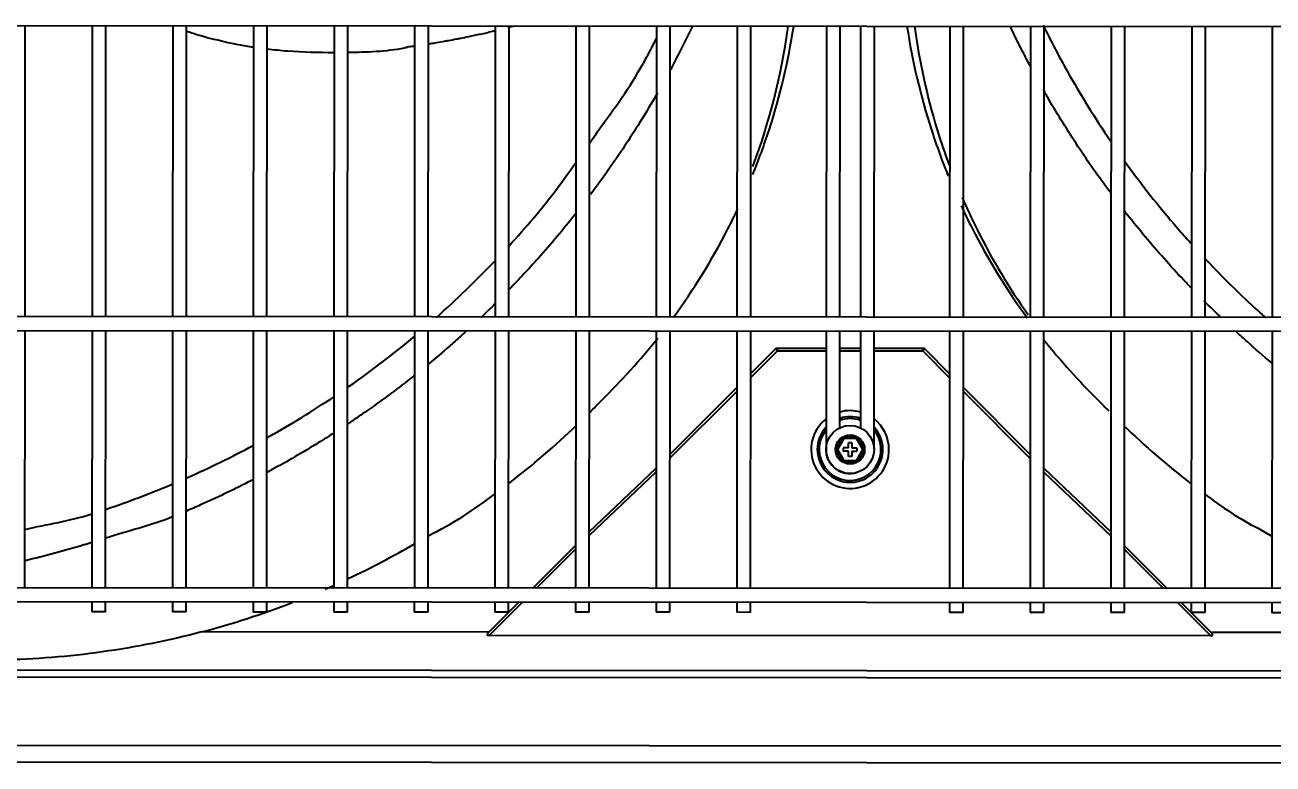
# Model space of a CAD drawing. Extents: x 58467 to 79089, y -33726 to -17391.
# Drawn here: x 72313.21 to 72349.58, y -20848.4 to -20826.86 of the extents above; entities that cross this region are included whole.
import ezdxf

# ---------------------------------------------------------------- set-up
doc = ezdxf.new("R2010")
doc.units = 0
doc.header["$LTSCALE"] = 100
doc.layers.add('+ENTE-ST-DOSEME USTU KONDDRENAJ', color=110, linetype='DOSEMEUSTUKONDENSDRENAJ_LINE', lineweight=40)
doc.linetypes.add('DOSEMEUSTUKONDENSDRENAJ_LINE', pattern='A,300,-40,["CD",Standard,S=15,R=0,X=-35,Y=-7.5],0', length=340)

# ---------------------------------------------------------------- blocks, each defined once
blk = doc.blocks.new('TV KLİMA SANTRALİ')
at = {"color": 3}
for p, q in [((54065.956, -33527.94, -2.269), (54184.319, -33528.012, -2.269)), ((54101.019, -33536.439, -2.269), (54101.024, -33527.961, -2.269)), ((54102.974, -33527.962, -2.269), (54102.969, -33536.441, -2.269)), ((54103.369, -33536.441, -2.269), (54103.374, -33527.962, -2.269)), ((54105.324, -33527.963, -2.269), (54105.318, -33536.442, -2.269)), ((54105.718, -33536.442, -2.269), (54105.724, -33527.964, -2.269)), ((54107.673, -33527.965, -2.269), (54107.668, -33536.443, -2.269)), ((54108.068, -33536.444, -2.269), (54108.073, -33527.965, -2.269)), ((54110.023, -33527.966, -2.269), (54110.018, -33536.445, -2.269)), ((54110.418, -33536.445, -2.269), (54110.423, -33527.967, -2.269)), ((54112.372, -33527.968, -2.269), (54112.367, -33536.446, -2.269)), ((54112.767, -33536.447, -2.269), (54112.772, -33527.968, -2.269)), ((54114.722, -33527.969, -2.269), (54114.717, -33536.448, -2.269)), ((54115.117, -33536.448, -2.269), (54115.122, -33527.969, -2.269)), ((54117.072, -33527.971, -2.269), (54117.067, -33536.449, -2.269)), ((54117.467, -33536.449, -2.269), (54117.472, -33527.971, -2.269)), ((54119.421, -33527.972, -2.269), (54119.416, -33536.451, -2.269)), ((54119.816, -33536.451, -2.269), (54119.821, -33527.972, -2.269)), ((54121.771, -33527.973, -2.269), (54121.766, -33536.452, -2.269)), ((54122.166, -33536.452, -2.269), (54122.171, -33527.974, -2.269)), ((54124.371, -33527.976, -2.269), (54124.366, -33536.454, -2.269)), ((54124.766, -33536.454, -2.269), (54124.771, -33527.976, -2.269)), ((54125.371, -33527.976, -2.269), (54125.365, -33536.454, -2.269)), ((54125.765, -33536.454, -2.269), (54125.77, -33527.976, -2.269)), ((54127.97, -33527.977, -2.269), (54127.965, -33536.456, -2.269)), ((54128.365, -33536.456, -2.269), (54128.37, -33527.977, -2.269)), ((54130.32, -33527.979, -2.269), (54130.315, -33536.457, -2.269)), ((54130.714, -33536.457, -2.269), (54130.72, -33527.979, -2.269)), ((54132.669, -33527.98, -2.269), (54132.664, -33536.459, -2.269)), ((54133.064, -33536.459, -2.269), (54133.069, -33527.98, -2.269)), ((54135.019, -33527.982, -2.269), (54135.014, -33536.46, -2.269)), ((54135.414, -33536.46, -2.269), (54135.419, -33527.982, -2.269)), ((54137.369, -33527.983, -2.269), (54137.363, -33536.462, -2.269)), ((54184.314, -33536.491, -2.269), (54065.951, -33536.419, -2.269)), ((54065.951, -33536.819, -2.269), (54184.314, -33536.891, -2.269)), ((54101.014, -33544.344, -2.269), (54101.019, -33536.839, -2.269)), ((54102.969, -33536.841, -2.269), (54102.964, -33544.346, -2.269)), ((54103.364, -33544.346, -2.269), (54103.368, -33536.841, -2.269)), ((54105.318, -33536.842, -2.269), (54105.314, -33544.347, -2.269)), ((54105.714, -33544.347, -2.269), (54105.718, -33536.842, -2.269)), ((54107.668, -33536.843, -2.269), (54107.663, -33544.348, -2.269)), ((54108.063, -33544.349, -2.269), (54108.068, -33536.844, -2.269)), ((54110.017, -33536.845, -2.269), (54110.013, -33544.35, -2.269)), ((54110.413, -33544.35, -2.269), (54110.417, -33536.845, -2.269)), ((54112.367, -33536.846, -2.269), (54112.363, -33544.351, -2.269)), ((54112.762, -33544.352, -2.269), (54112.767, -33536.847, -2.269)), ((54114.717, -33536.848, -2.269), (54114.712, -33544.353, -2.269)), ((54115.112, -33544.353, -2.269), (54115.117, -33536.848, -2.269)), ((54117.066, -33536.849, -2.269), (54117.062, -33544.354, -2.269)), ((54117.462, -33544.354, -2.269), (54117.466, -33536.849, -2.269)), ((54119.416, -33536.851, -2.269), (54119.411, -33544.356, -2.269)), ((54119.811, -33544.356, -2.269), (54119.816, -33536.851, -2.269)), ((54121.766, -33536.852, -2.269), (54121.761, -33544.357, -2.269)), ((54122.161, -33544.357, -2.269), (54122.166, -33536.852, -2.269)), ((54124.366, -33536.854, -2.269), (54124.364, -33539.127, -2.269)), ((54124.764, -33539.128, -2.269), (54124.766, -33536.854, -2.269)), ((54125.365, -33536.854, -2.269), (54125.364, -33537.989, -2.269)), ((54125.764, -33537.989, -2.269), (54125.765, -33536.855, -2.269)), ((54127.965, -33536.856, -2.269), (54127.96, -33544.361, -2.269)), ((54128.36, -33544.361, -2.269), (54128.365, -33536.856, -2.269)), ((54130.314, -33536.857, -2.269), (54130.31, -33544.362, -2.269)), ((54130.71, -33544.362, -2.269), (54130.714, -33536.857, -2.269)), ((54132.664, -33536.859, -2.269), (54132.659, -33544.364, -2.269)), ((54133.059, -33544.364, -2.269), (54133.064, -33536.859, -2.269)), ((54135.014, -33536.86, -2.269), (54135.009, -33544.365, -2.269)), ((54135.409, -33544.365, -2.269), (54135.413, -33536.86, -2.269)), ((54137.363, -33536.862, -2.269), (54137.359, -33544.367, -2.269)), ((54122.948, -33537.356, -2.269), (54124.365, -33537.357, -2.269)), ((54122.948, -33537.436, -2.269), (54122.948, -33537.356, -2.269)), ((54124.765, -33537.357, -2.269), (54125.365, -33537.358, -2.269)), ((54125.765, -33537.358, -2.269), (54127.182, -33537.359, -2.269)), ((54122.165, -33538.106, -2.269), (54122.892, -33537.379, -2.269)), ((54122.165, -33538.219, -2.269), (54122.948, -33537.436, -2.269)), ((54122.948, -33537.436, -2.269), (54122.892, -33537.379, -2.269)), ((54122.948, -33537.436, -2.269), (54124.365, -33537.437, -2.269)), ((54124.765, -33537.437, -2.269), (54125.365, -33537.438, -2.269)), ((54125.765, -33537.438, -2.269), (54127.182, -33537.439, -2.269)), ((54127.182, -33537.439, -2.269), (54127.182, -33537.359, -2.269)), ((54127.238, -33537.382, -2.269), (54127.182, -33537.439, -2.269)), ((54127.182, -33537.439, -2.269), (54127.964, -33538.222, -2.269)), ((54127.238, -33537.382, -2.269), (54127.964, -33538.108, -2.269)), ((54125.364, -33537.989, -2.269), (54125.364, -33538.272, -2.269)), ((54125.764, -33538.272, -2.269), (54125.764, -33537.989, -2.269)), ((54124.365, -33538.271, -2.269), (54124.365, -33538.637, -2.269)), ((54124.765, -33538.637, -2.269), (54124.765, -33538.271, -2.269)), ((54125.364, -33538.272, -2.269), (54125.364, -33538.637, -2.269)), ((54125.764, -33538.638, -2.269), (54125.764, -33538.272, -2.269)), ((54125.764, -33538.272, -2.269), (54125.764, -33538.272, -2.269)), ((54119.814, -33540.454, -2.269), (54121.765, -33538.505, -2.269)), ((54119.814, -33540.567, -2.269), (54121.765, -33538.618, -2.269)), ((54125.364, -33538.637, -2.269), (54125.364, -33538.92, -2.269)), ((54125.764, -33538.638, -2.269), (54125.764, -33538.638, -2.269)), ((54125.764, -33538.92, -2.269), (54125.764, -33538.638, -2.269)), ((54128.364, -33538.509, -2.269), (54130.312, -33540.46, -2.269)), ((54128.364, -33538.622, -2.269), (54130.312, -33540.573, -2.269)), ((54124.364, -33538.919, -2.269), (54124.364, -33540.298, -2.269)), ((54124.764, -33539.68, -2.269), (54124.764, -33538.92, -2.269)), ((54125.364, -33538.92, -2.269), (54125.363, -33539.68, -2.269)), ((54125.763, -33540.295, -2.269), (54125.764, -33538.92, -2.269)), ((54124.638, -33540.312, -2.269), (54124.851, -33539.945, -2.269)), ((54124.88, -33539.995, -2.269), (54124.696, -33540.312, -2.269)), ((54124.851, -33539.945, -2.269), (54125.276, -33539.945, -2.269)), ((54124.88, -33539.995, -2.269), (54124.851, -33539.945, -2.269)), ((54124.863, -33540.263, -2.269), (54124.863, -33540.363, -2.269)), ((54125.013, -33540.263, -2.269), (54124.863, -33540.263, -2.269)), ((54125.247, -33539.995, -2.269), (54124.88, -33539.995, -2.269)), ((54125.113, -33540.113, -2.269), (54125.013, -33540.113, -2.269)), ((54125.013, -33540.263, -2.269), (54125.013, -33540.113, -2.269)), ((54125.113, -33540.113, -2.269), (54125.113, -33540.263, -2.269)), ((54125.113, -33540.263, -2.269), (54125.263, -33540.263, -2.269)), ((54125.276, -33539.945, -2.269), (54125.247, -33539.995, -2.269)), ((54125.431, -33540.313, -2.269), (54125.247, -33539.995, -2.269)), ((54125.263, -33540.263, -2.269), (54125.263, -33540.363, -2.269)), ((54125.276, -33539.945, -2.269), (54125.488, -33540.313, -2.269)), ((54124.851, -33540.681, -2.269), (54124.638, -33540.312, -2.269)), ((54124.696, -33540.312, -2.269), (54124.638, -33540.312, -2.269)), ((54124.696, -33540.312, -2.269), (54124.88, -33540.631, -2.269)), ((54124.88, -33540.631, -2.269), (54124.851, -33540.681, -2.269)), ((54125.013, -33540.363, -2.269), (54124.863, -33540.363, -2.269)), ((54124.88, -33540.631, -2.269), (54125.247, -33540.631, -2.269)), ((54125.013, -33540.513, -2.269), (54125.013, -33540.363, -2.269)), ((54125.113, -33540.513, -2.269), (54125.013, -33540.513, -2.269)), ((54125.113, -33540.363, -2.269), (54125.113, -33540.513, -2.269)), ((54125.113, -33540.363, -2.269), (54125.263, -33540.363, -2.269)), ((54125.247, -33540.631, -2.269), (54125.431, -33540.313, -2.269)), ((54125.276, -33540.681, -2.269), (54125.247, -33540.631, -2.269)), ((54125.488, -33540.313, -2.269), (54125.276, -33540.681, -2.269)), ((54125.488, -33540.313, -2.269), (54125.431, -33540.313, -2.269)), ((54117.463, -33542.708, -2.269), (54119.414, -33540.853, -2.269)), ((54117.463, -33542.821, -2.269), (54119.413, -33540.967, -2.269)), ((54125.276, -33540.681, -2.269), (54124.851, -33540.681, -2.269)), ((54130.712, -33540.86, -2.269), (54132.66, -33542.716, -2.269)), ((54130.712, -33540.973, -2.269), (54132.66, -33542.83, -2.269)), ((54115.815, -33544.354, -2.269), (54117.063, -33543.108, -2.269)), ((54133.06, -33543.117, -2.269), (54134.307, -33544.365, -2.269)), ((54115.928, -33544.354, -2.269), (54117.063, -33543.221, -2.269)), ((54133.06, -33543.23, -2.269), (54134.194, -33544.365, -2.269)), ((54177.81, -33544.391, -2.269), (54072.355, -33544.327, -2.269)), ((54072.355, -33544.727, -2.269), (54177.81, -33544.791, -2.269)), ((54102.964, -33544.746, -2.269), (54102.964, -33545.046, -2.269)), ((54103.364, -33545.046, -2.269), (54103.364, -33544.746, -2.269)), ((54105.313, -33544.747, -2.269), (54105.313, -33545.047, -2.269)), ((54105.713, -33545.047, -2.269), (54105.713, -33544.747, -2.269)), ((54107.663, -33544.748, -2.269), (54107.663, -33545.049, -2.269)), ((54108.063, -33545.049, -2.269), (54108.063, -33544.749, -2.269)), ((54110.013, -33544.75, -2.269), (54110.012, -33545.05, -2.269)), ((54110.412, -33545.05, -2.269), (54110.413, -33544.75, -2.269)), ((54112.362, -33544.751, -2.269), (54112.362, -33545.052, -2.269)), ((54112.762, -33545.052, -2.269), (54112.762, -33544.752, -2.269)), ((54114.514, -33545.653, -2.269), (54115.415, -33544.753, -2.269)), ((54114.547, -33545.733, -2.269), (54115.528, -33544.753, -2.269)), ((54114.712, -33544.753, -2.269), (54114.712, -33545.053, -2.269)), ((54115.112, -33545.053, -2.269), (54115.112, -33544.753, -2.269)), ((54117.062, -33544.754, -2.269), (54117.061, -33545.054, -2.269)), ((54117.461, -33545.055, -2.269), (54117.461, -33544.754, -2.269)), ((54119.411, -33544.756, -2.269), (54119.411, -33545.056, -2.269)), ((54119.811, -33545.056, -2.269), (54119.811, -33544.756, -2.269)), ((54121.761, -33544.757, -2.269), (54121.761, -33545.057, -2.269)), ((54122.161, -33545.058, -2.269), (54122.161, -33544.757, -2.269)), ((54127.96, -33544.761, -2.269), (54127.96, -33545.061, -2.269)), ((54128.36, -33545.061, -2.269), (54128.36, -33544.761, -2.269)), ((54130.309, -33544.762, -2.269), (54130.309, -33545.062, -2.269)), ((54130.709, -33545.063, -2.269), (54130.709, -33544.762, -2.269)), ((54132.659, -33544.764, -2.269), (54132.659, -33545.064, -2.269)), ((54133.059, -33545.064, -2.269), (54133.059, -33544.764, -2.269)), ((54134.593, -33544.765, -2.269), (54135.573, -33545.746, -2.269)), ((54134.706, -33544.765, -2.269), (54135.606, -33545.666, -2.269)), ((54135.009, -33544.765, -2.269), (54135.009, -33545.065, -2.269)), ((54135.408, -33545.066, -2.269), (54135.409, -33544.765, -2.269)), ((54137.358, -33544.767, -2.269), (54137.358, -33545.067, -2.269)), ((54103.364, -33545.046, -2.269), (54102.964, -33545.046, -2.269)), ((54105.713, -33545.047, -2.269), (54105.313, -33545.047, -2.269)), ((54108.063, -33545.049, -2.269), (54107.663, -33545.049, -2.269)), ((54110.412, -33545.05, -2.269), (54110.012, -33545.05, -2.269)), ((54112.762, -33545.052, -2.269), (54112.362, -33545.052, -2.269)), ((54115.112, -33545.053, -2.269), (54114.712, -33545.053, -2.269)), ((54117.461, -33545.055, -2.269), (54117.061, -33545.054, -2.269)), ((54119.811, -33545.056, -2.269), (54119.411, -33545.056, -2.269)), ((54122.161, -33545.058, -2.269), (54121.761, -33545.057, -2.269)), ((54128.36, -33545.061, -2.269), (54127.96, -33545.061, -2.269)), ((54130.709, -33545.063, -2.269), (54130.309, -33545.062, -2.269)), ((54133.059, -33545.064, -2.269), (54132.659, -33545.064, -2.269)), ((54135.408, -33545.066, -2.269), (54135.009, -33545.065, -2.269)), ((54137.758, -33545.067, -2.269), (54137.358, -33545.067, -2.269)), ((54114.534, -33545.633, -2.269), (54106.164, -33545.628, -2.269)), ((54143.956, -33545.651, -2.269), (54135.586, -33545.646, -2.269)), ((54135.573, -33545.746, -2.269), (54114.547, -33545.733, -2.269)), ((54072.633, -33546.719, -2.269), (54177.486, -33546.783, -2.269)), ((54177.638, -33546.995, -2.269), (54072.48, -33546.931, -2.269)), ((54067.079, -33548.907, -2.269), (54183.128, -33548.978, -2.269)), ((54183.128, -33549.478, -2.269), (54067.079, -33549.407, -2.269))]:
    blk.add_line(p, q, dxfattribs=at)
for radius in [0.7, 0.425, 0.425]:
    blk.add_circle((54125.063, -33540.313, -2.269), radius, dxfattribs=at)
at = {"color": 3, "extrusion": (0, 0, -1)}
blk.add_arc((-54122.948, -33537.436, 2.269), 0.08, 45.0349, 90.0349, dxfattribs=at)
at = {"color": 3}
for centre, radius, start, end in [((54127.182, -33537.439, -2.269), 0.08, 44.9651, 89.9651), ((54125.063, -33540.313, -2.269), 1.133, 128.1082, 359.9651), ((54125.063, -33540.313, -2.269), 1.133, 74.6258, 105.3045), ((54125.063, -33540.313, -2.269), 0.956, 71.7007, 108.2294), ((54125.063, -33540.313, -2.269), 0.9, 70.5083, 109.422), ((54125.063, -33540.313, -2.269), 1.133, 359.9651, 51.8277), ((54125.063, -33540.313, -2.269), 0.956, 136.9846, 179.9651), ((54125.063, -33540.313, -2.269), 0.956, 179.9651, 42.9456), ((54125.063, -33540.313, -2.269), 0.9, 141.0063, 179.9651), ((54125.063, -33540.313, -2.269), 0.9, 179.9651, 38.9295)]:
    blk.add_arc(centre, radius, start, end, dxfattribs=at)
for centre, major_axis, start_param, end_param in [((54114.627, -33545.653, -2.269), (-0.137, -0.056), -0.785398, 0.785398), ((54135.493, -33545.665, -2.269), (-0.137, 0.057), 2.356194, 3.926991)]:
    blk.add_ellipse(centre, major_axis=major_axis, ratio=0.414214, start_param=start_param, end_param=end_param, dxfattribs=at)
for points, knots in [([(54107.671, -33528.592, -2.269), (54107.528, -33528.57, -2.269), (54106.975, -33528.475, -2.269), (54106.323, -33528.32, -2.269), (54105.822, -33528.163, -2.269), (54105.72, -33528.129, -2.269)], [0, 0, 0, 0, 0.217085, 0.84018, 1, 1, 1, 1]), ([(54114.725, -33528.112, -2.269), (54114.694, -33528.119, -2.269), (54114.604, -33528.141, -2.269), (54114.457, -33528.175, -2.269), (54114.284, -33528.214, -2.269), (54114.111, -33528.251, -2.269), (54113.919, -33528.292, -2.269), (54113.746, -33528.327, -2.269), (54113.552, -33528.365, -2.269), (54113.397, -33528.394, -2.269), (54113.203, -33528.429, -2.269), (54113.027, -33528.459, -2.269), (54112.87, -33528.485, -2.269), (54112.791, -33528.497, -2.269), (54112.772, -33528.5, -2.269)], [0, 0, 0, 0, 0.04892, 0.138223, 0.227526, 0.316829, 0.406131, 0.525202, 0.584737, 0.703807, 0.763342, 0.882413, 0.971716, 1, 1, 1, 1]), ([(54120.463, -33527.988, -2.269), (54120.458, -33527.998, -2.269), (54120.256, -33528.421, -2.269), (54120.042, -33528.84, -2.269), (54119.825, -33529.244, -2.269)], [0, 0, 0, 0, 0.023633, 1, 1, 1, 1]), ([(54122.23, -33532.064, -2.269), (54122.714, -33530.772, -2.269), (54123.053, -33529.435, -2.269), (54123.25, -33528.03, -2.269), (54123.254, -33528.004, -2.269), (54123.258, -33527.978, -2.269)], [0, 0, 0, 0, 0.981495, 0.981495, 1, 1, 1, 1]), ([(54122.23, -33532.296, -2.269), (54122.402, -33531.87, -2.269), (54122.559, -33531.439, -2.269), (54123.02, -33530.021, -2.269), (54123.26, -33529.013, -2.269), (54123.42, -33527.982, -2.269)], [0, 0, 0, 0, 0.306385, 0.306385, 1, 1, 1, 1]), ([(54126.721, -33527.98, -2.269), (54126.878, -33529.007, -2.269), (54127.118, -33530.019, -2.269), (54127.581, -33531.454, -2.269), (54127.745, -33531.905, -2.269), (54127.926, -33532.35, -2.269)], [0, 0, 0, 0, 0.681342, 0.681342, 1, 1, 1, 1]), ([(54126.943, -33527.978, -2.269), (54127.08, -33528.997, -2.269), (54127.299, -33530.003, -2.269), (54127.708, -33531.338, -2.269), (54127.824, -33531.682, -2.269), (54127.95, -33532.022, -2.269)], [0, 0, 0, 0, 0.742253, 0.742253, 1, 1, 1, 1]), ([(54130.317, -33529.144, -2.269), (54130.243, -33529.005, -2.269), (54130.049, -33528.633, -2.269), (54129.859, -33528.248, -2.269), (54129.742, -33528.003, -2.269), (54129.737, -33527.994, -2.269)], [0, 0, 0, 0, 0.36828, 0.975008, 1, 1, 1, 1]), ([(54130.687, -33527.946, -2.269), (54130.907, -33528.393, -2.269), (54131.504, -33529.528, -2.269), (54132.196, -33530.646, -2.269), (54132.651, -33531.316, -2.269)], [0, 0, 0, 0, 0.392123, 1, 1, 1, 1]), ([(54112.156, -33528.601, -2.269), (54112.127, -33528.606, -2.269), (54111.559, -33528.716, -2.269), (54110.976, -33528.74, -2.269), (54110.423, -33528.747, -2.269)], [0, 0, 0, 0, 0.052096, 1, 1, 1, 1]), ([(54112.376, -33528.558, -2.269), (54112.346, -33528.563, -2.269), (54112.255, -33528.575, -2.269), (54112.165, -33528.586, -2.269), (54112.104, -33528.594, -2.269)], [0, 0, 0, 0, 0.329472, 1, 1, 1, 1]), ([(54117.468, -33531.385, -2.269), (54117.596, -33531.201, -2.269), (54117.935, -33530.718, -2.269), (54118.528, -33529.926, -2.269), (54119.026, -33529.092, -2.269), (54119.313, -33528.547, -2.269), (54119.415, -33528.349, -2.269), (54119.421, -33528.336, -2.269)], [0, 0, 0, 0, 0.188637, 0.492926, 0.817568, 0.9884, 1, 1, 1, 1]), ([(54110.022, -33528.749, -2.269), (54109.571, -33528.749, -2.269), (54108.921, -33528.735, -2.269), (54108.271, -33528.671, -2.269), (54108.071, -33528.647, -2.269)], [0, 0, 0, 0, 0.693143, 1, 1, 1, 1]), ([(54119.446, -33529.924, -2.269), (54119.278, -33530.216, -2.269), (54118.829, -33530.968, -2.269), (54118.177, -33531.954, -2.269), (54117.679, -33532.638, -2.269), (54117.496, -33532.882, -2.269)], [0, 0, 0, 0, 0.284794, 0.741705, 1, 1, 1, 1]), ([(54132.639, -33532.812, -2.269), (54132.476, -33532.593, -2.269), (54132.158, -33532.153, -2.269), (54131.701, -33531.481, -2.269), (54131.267, -33530.802, -2.269), (54130.935, -33530.25, -2.269), (54130.748, -33529.925, -2.269), (54130.695, -33529.831, -2.269)], [0, 0, 0, 0, 0.229373, 0.457693, 0.68426, 0.909075, 1, 1, 1, 1]), ([(54133.052, -33531.889, -2.269), (54133.534, -33532.562, -2.269), (54134.17, -33533.372, -2.269), (54134.862, -33534.155, -2.269), (54134.992, -33534.298, -2.269)], [0, 0, 0, 0, 0.816114, 1, 1, 1, 1]), ([(54115.125, -33534.373, -2.269), (54115.614, -33533.842, -2.269), (54116.286, -33533.056, -2.269), (54116.893, -33532.207, -2.269), (54117.072, -33531.952, -2.269)], [0, 0, 0, 0, 0.70386, 1, 1, 1, 1]), ([(54128.328, -33532.964, -2.269), (54128.465, -33533.28, -2.269), (54128.611, -33533.593, -2.269), (54129.198, -33534.769, -2.269), (54129.696, -33535.599, -2.269), (54130.258, -33536.392, -2.269)], [0, 0, 0, 0, 0.260427, 0.260427, 1, 1, 1, 1]), ([(54119.919, -33536.453, -2.269), (54120.51, -33535.643, -2.269), (54121.037, -33534.788, -2.269), (54121.601, -33533.692, -2.269), (54121.697, -33533.497, -2.269), (54121.79, -33533.3, -2.269)], [0, 0, 0, 0, 0.823029, 0.823029, 1, 1, 1, 1]), ([(54128.301, -33533.21, -2.269), (54128.403, -33533.431, -2.269), (54128.509, -33533.649, -2.269), (54129.084, -33534.774, -2.269), (54129.625, -33535.653, -2.269), (54130.226, -33536.476, -2.269)], [0, 0, 0, 0, 0.192969, 0.192969, 1, 1, 1, 1]), ([(54134.999, -33535.597, -2.269), (54134.927, -33535.522, -2.269), (54134.661, -33535.244, -2.269), (54134.213, -33534.753, -2.269), (54133.665, -33534.118, -2.269), (54133.281, -33533.646, -2.269), (54133.078, -33533.387, -2.269), (54133.046, -33533.346, -2.269)], [0, 0, 0, 0, 0.10453, 0.387673, 0.668723, 0.947676, 1, 1, 1, 1]), ([(54117.086, -33533.415, -2.269), (54117.075, -33533.43, -2.269), (54116.718, -33533.882, -2.269), (54116.084, -33534.642, -2.269), (54115.415, -33535.347, -2.269), (54115.128, -33535.646, -2.269)], [0, 0, 0, 0, 0.019072, 0.581193, 1, 1, 1, 1]), ([(54135.379, -33534.719, -2.269), (54135.82, -33535.187, -2.269), (54136.412, -33535.777, -2.269), (54137.035, -33536.349, -2.269), (54137.176, -33536.476, -2.269)], [0, 0, 0, 0, 0.777017, 1, 1, 1, 1]), ([(54113.868, -33536.874, -2.269), (54113.765, -33536.968, -2.269), (54113.45, -33537.25, -2.269), (54113.082, -33537.567, -2.269), (54112.816, -33537.787, -2.269), (54112.769, -33537.826, -2.269)], [0, 0, 0, 0, 0.288093, 0.872679, 1, 1, 1, 1]), ([(54137.357, -33537.791, -2.269), (54137.112, -33537.588, -2.269), (54136.764, -33537.289, -2.269), (54136.426, -33536.98, -2.269), (54136.323, -33536.885, -2.269)], [0, 0, 0, 0, 0.695118, 1, 1, 1, 1]), ([(54110.417, -33538.504, -2.269), (54110.433, -33538.493, -2.269), (54111.097, -33538.029, -2.269), (54111.752, -33537.53, -2.269), (54112.375, -33537.009, -2.269)], [0, 0, 0, 0, 0.02383, 1, 1, 1, 1]), ([(54112.377, -33538.143, -2.269), (54112.337, -33538.175, -2.269), (54112.08, -33538.378, -2.269), (54111.6, -33538.744, -2.269), (54110.985, -33539.187, -2.269), (54110.588, -33539.457, -2.269), (54110.416, -33539.571, -2.269)], [0, 0, 0, 0, 0.062992, 0.40604, 0.74536, 1, 1, 1, 1]), ([(54108.066, -33539.973, -2.269), (54108.088, -33539.961, -2.269), (54108.747, -33539.592, -2.269), (54109.399, -33539.191, -2.269), (54110.022, -33538.774, -2.269)], [0, 0, 0, 0, 0.033617, 1, 1, 1, 1]), ([(54110.026, -33539.827, -2.269), (54109.876, -33539.923, -2.269), (54109.5, -33540.16, -2.269), (54108.894, -33540.522, -2.269), (54108.389, -33540.806, -2.269), (54108.112, -33540.956, -2.269), (54108.067, -33540.98, -2.269)], [0, 0, 0, 0, 0.235493, 0.585637, 0.931817, 1, 1, 1, 1]), ([(54105.716, -33541.144, -2.269), (54105.727, -33541.139, -2.269), (54106.381, -33540.851, -2.269), (54107.033, -33540.533, -2.269), (54107.669, -33540.191, -2.269)], [0, 0, 0, 0, 0.017477, 1, 1, 1, 1]), ([(54124.364, -33540.312, -2.269), (54124.364, -33540.374, -2.269), (54124.378, -33540.487, -2.269), (54124.454, -33540.681, -2.269), (54124.596, -33540.853, -2.269), (54124.784, -33540.963, -2.269), (54124.968, -33541.014, -2.269), (54125.127, -33541.015, -2.269), (54125.228, -33540.986, -2.269), (54125.264, -33540.971, -2.269)], [0, 0, 0, 0, 0.137285, 0.262147, 0.473488, 0.63553, 0.754235, 0.906368, 1, 1, 1, 1]), ([(54107.673, -33541.188, -2.269), (54107.62, -33541.215, -2.269), (54107.339, -33541.359, -2.269), (54106.829, -33541.61, -2.269), (54106.229, -33541.887, -2.269), (54105.858, -33542.048, -2.269), (54105.72, -33542.107, -2.269)], [0, 0, 0, 0, 0.082272, 0.438667, 0.790874, 1, 1, 1, 1]), ([(54135.386, -33541.603, -2.269), (54135.895, -33541.983, -2.269), (54136.419, -33542.344, -2.269), (54137.088, -33542.674, -2.269), (54137.22, -33542.756, -2.269), (54137.353, -33542.837, -2.269)], [0, 0, 0, 0, 0.803702, 0.803702, 1, 1, 1, 1]), ([(54102.968, -33543.022, -2.269), (54102.889, -33543.047, -2.269), (54102.246, -33543.243, -2.269), (54101.597, -33543.417, -2.269), (54101.022, -33543.552, -2.269)], [0, 0, 0, 0, 0.122391, 1, 1, 1, 1]), ([(54106.164, -33545.628, -2.269), (54105.208, -33545.88, -2.269), (54104.242, -33546.073, -2.269), (54102.782, -33546.279, -2.269), (54102.293, -33546.333, -2.269), (54101.31, -33546.412, -2.269), (54100.816, -33546.435, -2.269), (54099.825, -33546.459, -2.269), (54099.329, -33546.464, -2.269), (54098.336, -33546.48, -2.269), (54097.84, -33546.487, -2.269), (54096.351, -33546.506, -2.269), (54095.358, -33546.515, -2.269), (54094.364, -33546.52, -2.269)], [0, 0, 0, 0, 0.25, 0.25, 0.375, 0.375, 0.5, 0.5, 0.625, 0.625, 0.75, 0.75, 1, 1, 1, 1])]:
    blk.add_open_spline(points, degree=3, knots=knots, dxfattribs=at)
for points in [[(54115.289, -33527.971, -2.269), (54115.224, -33527.988, -2.269), (54115.158, -33528.005, -2.269), (54115.091, -33528.022, -2.269)], [(54113.006, -33536.464, -2.269), (54113.594, -33535.94, -2.269), (54114.167, -33535.384, -2.269), (54114.725, -33534.8, -2.269)], [(54114.721, -33536.062, -2.269), (54114.582, -33536.198, -2.269), (54114.444, -33536.333, -2.269), (54114.304, -33536.467, -2.269)], [(54135.89, -33536.477, -2.269), (54135.718, -33536.313, -2.269), (54135.547, -33536.148, -2.269), (54135.376, -33535.982, -2.269)], [(54117.816, -33538.884, -2.269), (54118.404, -33538.307, -2.269), (54118.951, -33537.7, -2.269), (54119.456, -33537.063, -2.269)], [(54130.704, -33537.105, -2.269), (54131.201, -33537.731, -2.269), (54131.737, -33538.327, -2.269), (54132.312, -33538.893, -2.269)], [(54117.485, -33539.22, -2.269), (54117.596, -33539.109, -2.269), (54117.706, -33538.997, -2.269), (54117.816, -33538.884, -2.269)], [(54132.312, -33538.893, -2.269), (54132.407, -33538.991, -2.269), (54132.503, -33539.089, -2.269), (54132.6, -33539.187, -2.269)], [(54115.116, -33541.305, -2.269), (54115.805, -33540.771, -2.269), (54116.467, -33540.201, -2.269), (54117.1, -33539.596, -2.269)], [(54133.033, -33539.611, -2.269), (54133.658, -33540.209, -2.269), (54134.313, -33540.775, -2.269), (54134.995, -33541.305, -2.269)], [(54103.366, -33542.057, -2.269), (54104.016, -33541.837, -2.269), (54104.667, -33541.591, -2.269), (54105.316, -33541.317, -2.269)], [(54112.782, -33542.815, -2.269), (54113.455, -33542.5, -2.269), (54114.105, -33542.062, -2.269), (54114.733, -33541.596, -2.269)], [(54101.015, -33542.643, -2.269), (54101.664, -33542.485, -2.269), (54102.314, -33542.397, -2.269), (54102.965, -33542.189, -2.269)], [(54105.317, -33542.274, -2.269), (54104.678, -33542.535, -2.269), (54104.029, -33542.679, -2.269), (54103.372, -33542.894, -2.269)], [(54110.435, -33544.075, -2.269), (54111.092, -33543.765, -2.269), (54111.738, -33543.427, -2.269), (54112.369, -33543.06, -2.269)], [(54109.765, -33544.378, -2.269), (54109.853, -33544.339, -2.269), (54109.942, -33544.3, -2.269), (54110.03, -33544.261, -2.269)], [(54106.164, -33545.628, -2.269), (54107.062, -33545.391, -2.269), (54107.939, -33545.107, -2.269), (54108.798, -33544.775, -2.269)]]:
    blk.add_open_spline(points, degree=3, dxfattribs=at)

msp = doc.modelspace()

# ---------------------------------------------------------------- block references
at = {"layer": '+ENTE-ST-DOSEME USTU KONDDRENAJ', "color": 3, "linetype": 'Continuous'}
msp.add_blockref('TV KLİMA SANTRALİ', (18212.194, 12701.082), dxfattribs=at)

doc.saveas('drawing.dxf')
